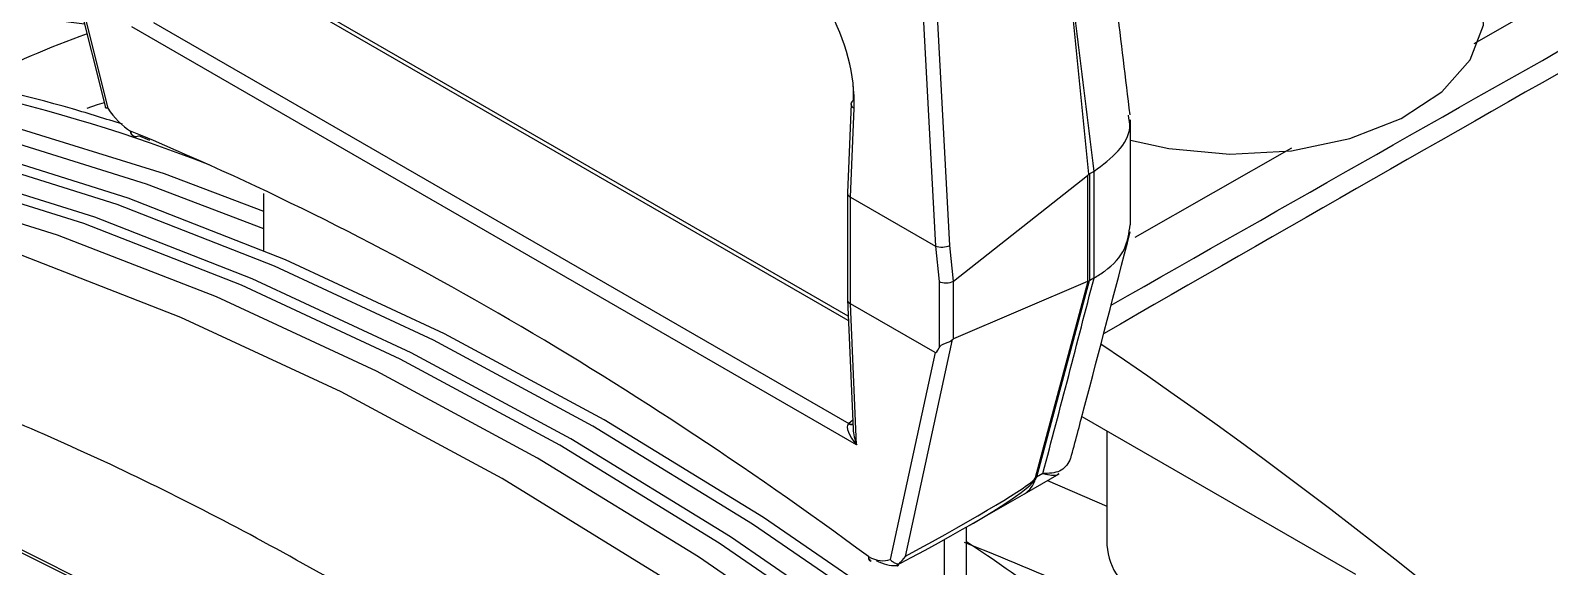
# Model space of a CAD drawing. Extents: x 17.1 to 113.1, y 3.8 to 84.5.
# Drawn here: x 80.611 to 82.062, y 68.97 to 69.484 of the extents above; entities that cross this region are included whole.
import ezdxf

# ---------------------------------------------------------------- set-up
doc = ezdxf.new("R2010")
doc.units = 0
doc.header["$MEASUREMENT"] = 0
doc.layers.add('OBJECT', color=7, linetype='CONTINUOUS')

msp = doc.modelspace()

# ---------------------------------------------------------------- linework, layer by layer
at = {"layer": 'OBJECT'}
for p, q in [((80.6133, 69.6857), (80.6823, 69.4096)), ((80.6195, 69.6692), (80.6846, 69.4091)), ((81.4562, 69.6397), (81.4756, 69.2771)), ((81.4893, 69.2777), (81.4699, 69.6401)), ((81.5969, 69.5959), (81.6219, 69.3458)), ((81.3922, 69.206), (80.82, 69.5364)), ((81.392, 69.2102), (80.8256, 69.5373)), ((81.9902, 69.4709), (82.0718, 69.5176)), ((81.4002, 69.087), (80.7076, 69.4869)), ((80.7281, 69.491), (81.3926, 69.1075)), ((81.3948, 69.4131), (81.3913, 69.3282)), ((81.3943, 69.324), (81.3977, 69.409)), ((81.6618, 69.2973), (81.6618, 69.3978)), ((80.7246, 69.3782), (80.7141, 69.3827)), ((81.6665, 69.2855), (81.8161, 69.3712)), ((81.4929, 69.2436), (81.6208, 69.3448)), ((81.6208, 69.3448), (81.6208, 69.2432)), ((81.623, 69.3464), (81.6267, 69.3485)), ((81.623, 69.2443), (81.623, 69.3464)), ((81.6267, 69.3485), (81.6267, 69.2464)), ((80.8335, 69.3275), (80.8335, 69.273)), ((81.3913, 69.3281), (81.3913, 69.2261)), ((81.3943, 69.222), (81.3943, 69.324)), ((81.3943, 69.324), (81.3943, 69.324)), ((81.3943, 69.324), (81.4756, 69.2771)), ((81.4756, 69.2771), (81.479, 69.2432)), ((81.4927, 69.2435), (81.4893, 69.2777)), ((81.479, 69.2432), (81.479, 69.1798)), ((81.4929, 69.1883), (81.4929, 69.2436)), ((81.6208, 69.2432), (81.4929, 69.1883)), ((81.571, 69.0556), (81.6213, 69.2434)), ((81.6225, 69.244), (81.5722, 69.0562)), ((81.6213, 69.2434), (81.6225, 69.244)), ((81.6267, 69.2464), (81.623, 69.2443)), ((81.3913, 69.226), (81.3968, 69.1019)), ((81.4753, 69.1752), (81.3943, 69.222)), ((81.3943, 69.222), (81.3943, 69.222)), ((81.4002, 69.087), (81.3943, 69.222)), ((81.4468, 68.9803), (81.4918, 69.1876)), ((81.4753, 69.1752), (81.4323, 68.9774)), ((81.3964, 69.1105), (81.3926, 69.1075)), ((81.6155, 69.114), (81.8769, 68.9631)), ((81.6393, 69.1003), (81.6393, 68.991)), ((81.5606, 69.0402), (81.5937, 69.0593)), ((81.5782, 69.0597), (81.5722, 69.0562)), ((81.5826, 69.053), (81.6393, 69.0284)), ((81.5072, 69.0094), (81.5606, 69.0402)), ((81.5052, 68.8817), (81.5052, 69.0083)), ((81.484, 68.8974), (81.484, 68.9963))]:
    msp.add_line(p, q, dxfattribs=at)
at = {"layer": 'OBJECT', "flags": 128}
for points in [[(81.6618, 69.3786), (81.6985, 69.3705), (81.7569, 69.3652), (81.8158, 69.3684), (81.8715, 69.3799), (81.9204, 69.3991), (81.9595, 69.4248), (81.9864, 69.4552), (81.9993, 69.4885), (81.9974, 69.5226), (81.9948, 69.5306)], [(79.8888, 69.4372), (80.0201, 69.454), (80.1563, 69.4579), (80.2968, 69.4491), (80.441, 69.4274), (80.5884, 69.3932), (80.7383, 69.3464), (80.8335, 69.3106)], [(79.8718, 69.4274), (80.0031, 69.4442), (80.1393, 69.4481), (80.2798, 69.4393), (80.424, 69.4176), (80.5714, 69.3834), (80.7213, 69.3366), (80.8335, 69.294)], [(82.4467, 67.9116), (82.3161, 68.078), (82.1808, 68.2374), (82.0413, 68.3891), (81.8981, 68.5324), (81.7518, 68.6668), (81.6031, 68.7917), (81.4525, 68.9067), (81.3007, 69.0112), (81.1482, 69.1048), (80.9958, 69.1872), (80.8439, 69.258), (80.6934, 69.3169), (80.5446, 69.3637), (80.3984, 69.3981), (80.2552, 69.4202), (80.1156, 69.4296), (79.9803, 69.4265), (79.8497, 69.4108)], [(82.4572, 67.9177), (82.3267, 68.0841), (82.1913, 68.2435), (82.0518, 68.3952), (81.9086, 68.5385), (81.7623, 68.6729), (81.6136, 68.7978), (81.463, 68.9128), (81.3112, 69.0173), (81.1588, 69.1109), (81.0063, 69.1933), (80.8545, 69.2641), (80.7039, 69.323), (80.5552, 69.3698), (80.4089, 69.4042), (80.2657, 69.4262), (80.1262, 69.4357), (79.9908, 69.4326), (79.8603, 69.4169)], [(82.4149, 67.8933), (82.2844, 68.0597), (82.1491, 68.2191), (82.0095, 68.3707), (81.8663, 68.5141), (81.7201, 68.6485), (81.5713, 68.7734), (81.4207, 68.8884), (81.2689, 68.9929), (81.1165, 69.0865), (80.964, 69.1689), (80.8122, 69.2397), (80.6616, 69.2986), (80.5129, 69.3454), (80.3666, 69.3798), (80.2234, 69.4018), (80.0839, 69.4113), (79.9486, 69.4082), (79.818, 69.3925)], [(82.4255, 67.8994), (82.2949, 68.0658), (82.1596, 68.2252), (82.02, 68.3768), (81.8768, 68.5201), (81.7306, 68.6546), (81.5819, 68.7795), (81.4313, 68.8944), (81.2795, 68.999), (81.127, 69.0926), (80.9746, 69.175), (80.8227, 69.2458), (80.6722, 69.3047), (80.5234, 69.3514), (80.3772, 69.3859), (80.234, 69.4079), (80.0944, 69.4174), (79.9591, 69.4143), (79.8285, 69.3986)], [(80.6812, 69.4143), (80.6745, 69.4121), (80.6645, 69.4088)], [(82.4034, 67.8682), (82.2721, 68.0365), (82.1359, 68.1977), (81.9954, 68.351), (81.8512, 68.496), (81.7038, 68.6319), (81.5539, 68.7581), (81.4021, 68.8743), (81.249, 68.9798), (81.0953, 69.0743), (80.9415, 69.1573), (80.7884, 69.2285), (80.6366, 69.2877), (80.4867, 69.3345), (80.3393, 69.3687), (80.1951, 69.3904), (80.0546, 69.3992), (79.9184, 69.3953), (79.7871, 69.3785)], [(82.3695, 67.8486), (82.2382, 68.0169), (82.102, 68.1781), (81.9615, 68.3314), (81.8172, 68.4764), (81.6699, 68.6123), (81.52, 68.7385), (81.3681, 68.8547), (81.215, 68.9602), (81.0613, 69.0547), (80.9076, 69.1377), (80.7545, 69.2089), (80.6027, 69.2681), (80.4528, 69.3149), (80.3054, 69.3492), (80.1611, 69.3708), (80.0206, 69.3796), (79.8845, 69.3757), (79.7532, 69.3589)], [(79.4067, 69.172), (79.5361, 69.1973), (79.6709, 69.2095), (79.8104, 69.2085), (79.9542, 69.1943), (80.1015, 69.1671), (80.2519, 69.1269), (80.4045, 69.0739), (80.5588, 69.0083), (80.7141, 68.9304), (80.8698, 68.8405), (81.0251, 68.7391), (81.1794, 68.6265), (81.332, 68.5033), (81.4824, 68.37), (81.6297, 68.2271), (81.7735, 68.0752), (81.913, 67.9151), (82.0478, 67.7473), (82.1771, 67.5727)]]:
    msp.add_lwpolyline(points, dxfattribs=at)
at = {"layer": 'OBJECT'}
for centre, radius, start, end in [((80.4624, 68.1147), 1.3891, 81.7241, 102.2728), ((81.0077, 68.5379), 1.0028, 110.0007, 116.5774), ((80.1949, 67.8576), 1.6079, 68.6106, 102.3673), ((81.399, 69.4126), 0.00424, 116.3427, 173.2675), ((81.3994, 69.4133), 0.00467, 183.497, 248.2671), ((80.7107, 69.3866), 0.00438, 174.2114, 232.5207), ((80.7122, 69.3876), 0.00587, 185.2571, 243.6917), ((80.7134, 69.3916), 0.01, 237.5368, 247.562), ((80.7115, 69.3873), 0.00531, 249.5835, 299.6877), ((78.9986, 65.2935), 4.6983, 34.7871, 55.8859), ((81.3953, 69.1125), 0.00619, 240.2757, 281.9193), ((81.3958, 69.1134), 0.00673, 241.8552, 277.24), ((81.5481, 69.0605), 0.0238, 301.6306, 343.4997), ((81.5802, 69.0724), 0.0208, 240.9906, 243.568), ((81.5603, 69.0767), 0.0237, 296.8406, 299.984), ((79.2145, 66.1461), 3.1586, 54.4029, 65.6025), ((80.7508, 67.0632), 2.0717, 62.111, 68.7011), ((81.6987, 68.9949), 0.0595, 183.7967, 247.5236), ((81.4151, 68.9792), 0.00372, 167.8039, 227.389), ((81.4167, 68.9801), 0.00521, 180.7061, 238.1668), ((81.4185, 68.9845), 0.01, 233.5361, 242.6131)]:
    msp.add_arc(centre, radius, start, end, dxfattribs=at)
for centre, major_axis, ratio, start_param, end_param in [((80.5124, 65.0212), (-1.5893, 16.547), 0.094708, 4.96788, 4.983392), ((81.3019, 69.4635), (-0.0623, 0.1198), 0.60894, 3.957684, 5.520884), ((81.3089, 69.4671), (-0.0574, 0.1112), 0.603746, 3.959299, 4.106767), ((80.7063, 69.4256), (-0.0269, 0.0422), 0.545295, 1.616102, 2.277933), ((81.1871, 66.5299), (-1.8185, 2.8489), 0.545295, 5.325383, 5.621715), ((81.5382, 70.1939), (-0.0762, 0.8519), 0.108827, 3.212847, 3.225936), ((81.5382, 70.1934), (-0.0807, 0.8484), 0.104683, 3.176312, 3.189403), ((81.5418, 70.1955), (-0.0807, 0.8484), 0.104683, 3.189403, 3.192744), ((81.4013, 69.3279), (0.01, -0.0002), 0.560564, 3.130229, 3.938354), ((81.4827, 69.281), (0.00997, 0.00077), 0.488179, 3.890606, 5.402688), ((81.4662, 69.4453), (-0.0096, 0.1683), 0.040833, 3.114829, 3.121183), ((81.486, 69.2473), (0.01, 0.0005), 0.541019, 3.899966, 5.418402), ((81.486, 69.3143), (-0.0063, 0.071), 0.108827, 3.186667, 3.212847), ((80.0957, 68.1487), (1.7697, 5.6286), 0.198355, 4.936908, 4.970599), ((81.5382, 68.9273), (0.0972, 0.3173), 0.221629, 0.178923, 0.18544), ((81.5382, 68.9276), (0.1011, 0.3198), 0.201902, 0.217224, 0.223734), ((81.5418, 68.9297), (0.1011, 0.3198), 0.201902, 0.213019, 0.217224), ((81.4013, 69.2263), (0.01, 0.00022), 0.594123, 3.128475, 3.913873), ((81.5097, 69.306), (0.0344, 0.1308), 0.060229, 3.125134, 3.425803), ((81.486, 69.162), (0.0081, 0.0264), 0.221629, 0.18544, 0.326042), ((81.4073, 69.0915), (-0.0149, 0.0157), 0.380974, 0.013228, 1.496887), ((81.3931, 69.0997), (0.00387, 0.00929), 0.470171, 0.81146, 0.86554), ((81.4073, 69.0915), (-0.0071, 0.0202), 0.382697, 0.901278, 1.66057), ((81.1285, 68.8601), (0.4436, 0.1981), 0.067913, 5.453796, 6.175461), ((81.1478, 68.8413), (0.4232, 0.2148), 0.03328, 5.479991, 6.200656), ((81.1478, 68.8413), (0.4232, 0.2148), 0.03328, 6.200656, 6.253319), ((81.1285, 68.8601), (0.4436, 0.1981), 0.067913, 6.175461, 6.228125), ((81.4077, 69.0208), (-0.0269, 0.0422), 0.545295, 2.385972, 3.047804), ((81.4147, 69.0253), (-0.0319, 0.0508), 0.550739, 2.389651, 2.8703)]:
    msp.add_ellipse(centre, major_axis=major_axis, ratio=ratio, start_param=start_param, end_param=end_param, dxfattribs=at)
for points, knots in [([(81.6433, 69.2205), (81.9815, 69.4131), (82.6666, 69.8035), (83.6444, 70.3208), (84.283, 70.6319), (84.5751, 70.7742)], [0, 0, 0, 0, 0.3459234, 0.700907, 1, 1, 1, 1]), ([(84.5751, 70.753), (84.4677, 70.7013), (84.1787, 70.5623), (83.7179, 70.3299), (83.1916, 70.0568), (82.6729, 69.7782), (82.154, 69.4912), (81.8081, 69.2922), (81.6362, 69.1933)], [0, 0, 0, 0, 0.1097841, 0.295318, 0.4705658, 0.646969, 0.824528, 1, 1, 1, 1]), ([(81.6615, 69.4026), (81.653, 69.4729), (81.6389, 69.5899), (81.6243, 69.7066), (81.6185, 69.7532)], [0, 0, 0, 0, 0.6008297, 1, 1, 1, 1]), ([(80.6986, 69.3937), (80.6827, 69.3987), (80.6191, 69.4187), (80.5097, 69.4423), (80.3712, 69.464), (80.236, 69.4735), (80.1046, 69.4714), (79.98, 69.4588), (79.9015, 69.4414), (79.8638, 69.4331)], [0, 0, 0, 0, 0.053516, 0.213812, 0.373923, 0.533762, 0.693241, 0.852279, 1, 1, 1, 1]), ([(80.6846, 69.4091), (80.6846, 69.4091), (80.6842, 69.409), (80.6833, 69.409), (80.6824, 69.4091), (80.6825, 69.4095), (80.6825, 69.4096)], [0, 0, 0, 0, 0.024859, 0.292654, 0.805236, 1, 1, 1, 1]), ([(81.627, 69.3486), (81.6354, 69.3549), (81.6523, 69.3675), (81.6629, 69.3869), (81.6606, 69.3984), (81.6599, 69.4024)], [0, 0, 0, 0, 0.396021, 0.792037, 1, 1, 1, 1]), ([(81.6271, 69.2466), (81.6305, 69.2488), (81.6431, 69.2565), (81.6584, 69.2735), (81.6605, 69.2896), (81.6616, 69.2974)], [0, 0, 0, 0, 0.165872, 0.597655, 1, 1, 1, 1]), ([(81.6048, 69.074), (81.609, 69.0898), (81.6283, 69.1622), (81.647, 69.2343), (81.6616, 69.2907)], [0, 0, 0, 0, 0.217981, 1, 1, 1, 1]), ([(82.0554, 67.9475), (81.997, 68.0164), (81.8803, 68.1542), (81.6946, 68.3461), (81.502, 68.5254), (81.3049, 68.6877), (81.1069, 68.8309), (80.9075, 68.9559), (80.7061, 69.0625), (80.5067, 69.1481), (80.3124, 69.2122), (80.1228, 69.2551), (79.9364, 69.2785), (79.817, 69.2756), (79.7574, 69.2741)], [0, 0, 0, 0, 0.082347, 0.164694, 0.249433, 0.334172, 0.416519, 0.498866, 0.583605, 0.668344, 0.750089, 0.831834, 0.915917, 1, 1, 1, 1]), ([(81.479, 69.1798), (81.4795, 69.1808), (81.4805, 69.1823), (81.4835, 69.1837), (81.4868, 69.1848), (81.4897, 69.1861), (81.4913, 69.1872), (81.4918, 69.1876)], [0, 0, 0, 0, 0.2815028, 0.4771484, 0.6724625, 0.8784612, 1, 1, 1, 1]), ([(81.6047, 69.0741), (81.6023, 69.0696), (81.5978, 69.0611), (81.5858, 69.0596), (81.5788, 69.0596), (81.5782, 69.0597), (81.5782, 69.0597)], [0, 0, 0, 0, 0.499315, 0.956979, 0.994826, 1, 1, 1, 1]), ([(81.5782, 69.0597), (81.5782, 69.0596), (81.5788, 69.0595), (81.5806, 69.059), (81.5862, 69.0581), (81.5918, 69.057), (81.5932, 69.0596), (81.5934, 69.06)], [0, 0, 0, 0, 0.00853, 0.081505, 0.262213, 0.88918, 1, 1, 1, 1]), ([(82.5885, 67.9172), (82.5513, 67.9668), (82.4737, 68.0702), (82.35, 68.2199), (82.2194, 68.3674), (82.085, 68.5075), (81.9474, 68.6398), (81.8072, 68.7641), (81.6647, 68.8787), (81.5638, 68.9553), (81.5104, 68.9907), (81.5052, 68.9941)], [0, 0, 0, 0, 0.114883, 0.239354, 0.363847, 0.488369, 0.612923, 0.737513, 0.862142, 0.986814, 1, 1, 1, 1]), ([(81.4323, 68.9774), (81.4323, 68.9774), (81.4327, 68.9769), (81.434, 68.9756), (81.4364, 68.9739), (81.4389, 68.9731), (81.4402, 68.9729), (81.4405, 68.9729)], [0, 0, 0, 0, 0.017183, 0.202292, 0.556604, 0.898384, 1, 1, 1, 1]), ([(81.4405, 68.9729), (81.4427, 68.9751), (81.445, 68.9774), (81.4468, 68.9803), (81.4468, 68.9803)], [0, 0, 0, 0, 0.980022, 1, 1, 1, 1]), ([(81.438, 68.9716), (81.438, 68.9716), (81.4389, 68.9712), (81.4399, 68.9713), (81.4404, 68.9725), (81.4405, 68.9729)], [0, 0, 0, 0, 0.02118, 0.71712, 1, 1, 1, 1])]:
    msp.add_open_spline(points, degree=3, knots=knots, dxfattribs=at)

doc.saveas('drawing.dxf')
